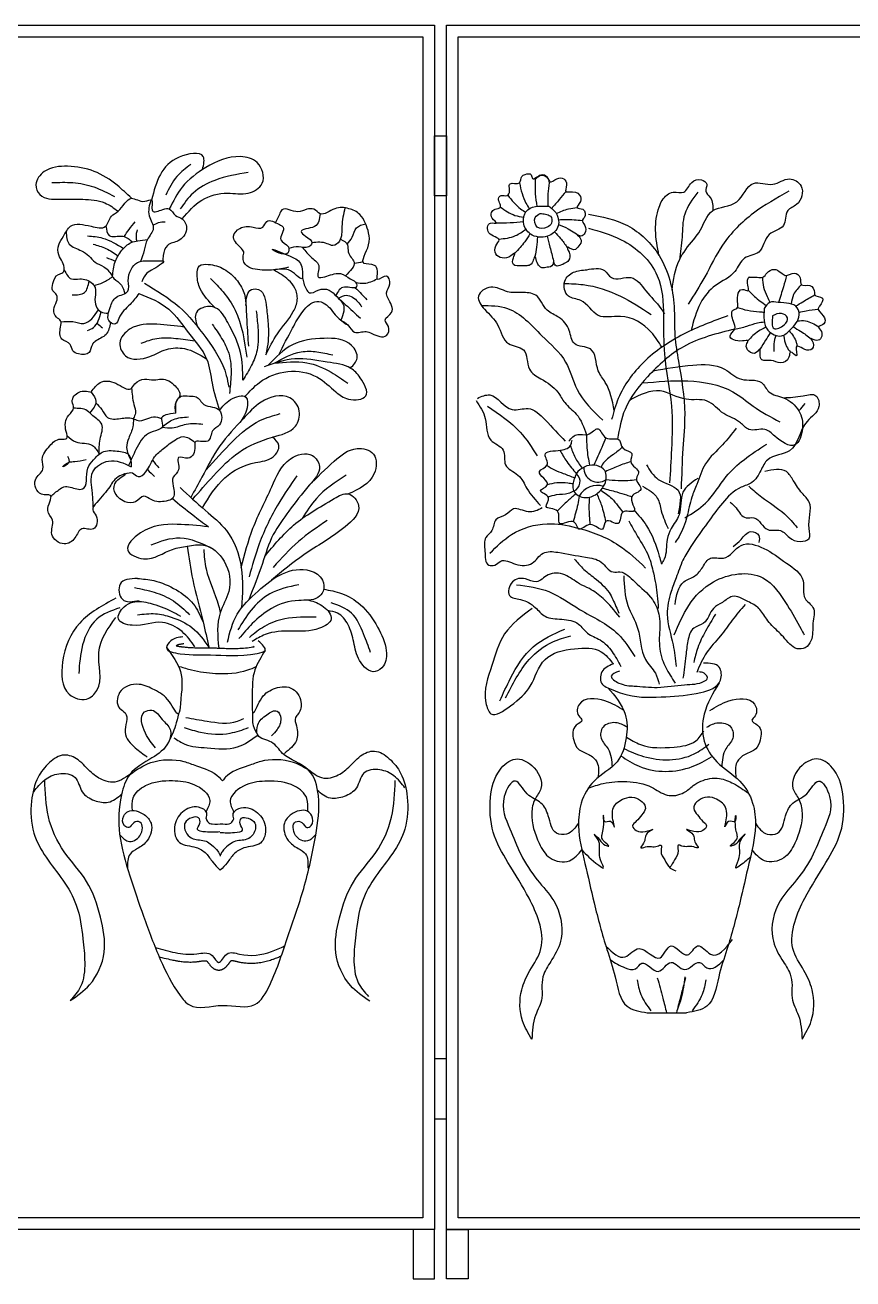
# Model space of a CAD drawing. Extents: x -66030 to 95157, y -13132 to 45879.
# Drawn here: x 24075 to 25492, y 3778 to 5925 of the extents above; entities that cross this region are included whole.
import ezdxf

# ---------------------------------------------------------------- set-up
doc = ezdxf.new("R2010")
doc.units = 0
doc.header["$LTSCALE"] = 100
doc.header["$MEASUREMENT"] = 0
doc.layers.add('7', color=105, linetype='CONTINUOUS')

msp = doc.modelspace()

# ---------------------------------------------------------------- linework, layer by layer
at = {"layer": '7'}
for points in [[(24029.2, 5924.6), (24776.1, 5924.6), (24776.1, 3863), (24029.2, 3863)], [(24796.5, 5924.6), (25543.4, 5924.6), (25543.4, 3863), (24796.5, 3863)], [(24049.2, 5904.6), (24756.1, 5904.6), (24756.1, 3883), (24049.2, 3883)], [(24816.5, 5904.6), (25523.4, 5904.6), (25523.4, 3883), (24816.5, 3883)], [(24776.1, 5734.9), (24796.5, 5734.9), (24796.5, 5632.5), (24776.1, 5632.5)], [(24776.1, 4052.6), (24796.5, 4052.6), (24796.5, 4155), (24776.1, 4155)], [(24776.1, 3863), (24739.1, 3863), (24739.1, 3778.4), (24776.1, 3778.4)], [(24796.5, 3863), (24833.5, 3863), (24833.5, 3778.4), (24796.5, 3778.4)]]:
    msp.add_lwpolyline(points, close=True, dxfattribs=at)
for centre, radius, start, end in [((25007.1, 5143), 17.9, 294.3108, 48.8094), ((25055.6, 5166.5), 24.3, 177.0605, 304.7816), ((25054.9, 5100.1), 36.4, 73.4114, 149.7436)]:
    msp.add_arc(centre, radius, start, end, dxfattribs=at)
for points in [[(24378.9, 5677.3), (24380, 5699.6), (24338.8, 5698.5), (24306.8, 5669), (24291.6, 5625.1)], [(24344, 5593), (24377.8, 5625.1), (24421.7, 5636.9), (24457.2, 5636.9), (24480.9, 5653.8), (24472.4, 5689.2), (24443.7, 5699.4), (24384.5, 5680.8), (24344, 5647), (24322, 5609.9)], [(24257.2, 5628.1), (24232.7, 5650.3), (24193.4, 5674.2), (24147.8, 5682.8), (24107.9, 5673.7), (24093.7, 5651.5), (24100.5, 5634.4), (24134.7, 5626.4), (24174, 5626.4), (24211.6, 5620.2), (24234.4, 5605.9)], [(24358.7, 5685.8), (24335, 5665.5), (24315.9, 5633.3)], [(24457.2, 5672.3), (24399.8, 5658.8), (24362.6, 5636.9), (24340.6, 5609.9)], [(24948.4, 5660), (24958.1, 5667.6), (24969.9, 5662.1), (24973.4, 5656.5), (24985.2, 5661.4), (24997, 5661.4), (25001.9, 5651), (25001.2, 5639.2), (25006.8, 5639.2), (25024.2, 5633.6), (25025.5, 5622.5), (25020, 5612.1), (25029.7, 5609.3), (25031.8, 5594.7), (25029, 5591.2), (25033.2, 5581.5), (25033.2, 5568.3), (25026.2, 5563.4), (25015.8, 5569), (25026.9, 5556.5), (25022.8, 5546.7), (25014.4, 5539.8), (25002.6, 5544.7), (25006.1, 5535.6), (25005.4, 5521.7), (24997.7, 5516.2), (24981, 5515.5), (24979.7, 5521), (24978.3, 5514.8), (24968.5, 5509.9), (24959.5, 5509.2), (24952.5, 5515.5), (24949.1, 5525.9), (24948.4, 5528), (24941.4, 5515.5), (24933.8, 5512.7), (24925.4, 5512.7), (24910.8, 5514.8), (24910.8, 5525.9), (24913.6, 5534.2), (24906.6, 5529.4), (24880.9, 5532.8), (24880.9, 5546.7), (24886.5, 5556.5), (24869.1, 5569), (24871.9, 5585.7), (24881.6, 5585.7), (24874.7, 5594), (24873.3, 5603.7), (24879.5, 5609.3), (24888.6, 5612.8), (24885.8, 5629.4), (24889.9, 5632.9), (24900.4, 5632.9), (24903.2, 5635.7), (24905.2, 5653.1), (24921.2, 5654.4), (24925.4, 5665.6), (24931, 5669), (24941.4, 5668.3), (24943.5, 5662.1), (24958.1, 5668.3), (24968.5, 5664.9), (24972, 5654.4)], [(24121, 5654.9), (24156.9, 5654.9), (24192.8, 5647.5), (24228.2, 5631)], [(24921.1, 5654.3), (24932.4, 5619.7), (24938, 5610.2)], [(24948.4, 5660), (24948.4, 5635.7), (24951.1, 5614.2)], [(24972, 5654.4), (24969.9, 5635.7), (24969.7, 5614.9)], [(25160, 5530.4), (25154.2, 5573.7), (25160.2, 5612.9), (25173.8, 5634), (25184.4, 5638.6), (25202.5, 5638.6), (25216.1, 5655.1), (25232.7, 5659.7), (25241.7, 5652.1), (25240.2, 5640.1), (25247.7, 5629.5), (25252.3, 5606.9)], [(25182.4, 5471.1), (25194.9, 5522.5), (25219.1, 5557.2), (25228.1, 5569.2), (25252.3, 5606.9), (25293, 5622), (25321.7, 5653.6), (25354.8, 5652.1), (25383.5, 5661.2), (25403.1, 5649.1), (25395.6, 5617.5), (25380.5, 5606.9), (25372.9, 5581.3), (25348.8, 5566.2), (25330.7, 5536.1), (25306.6, 5525.5), (25290, 5502.9), (25256.8, 5478.8), (25231.1, 5448.6), (25215, 5401.9)], [(24221.6, 5415.4), (24213.7, 5395.2), (24195, 5382.8), (24190.4, 5378.1), (24184.9, 5364.1), (24166.3, 5361.8), (24156.9, 5367.2), (24152.3, 5378.1), (24138.3, 5386.7), (24135.9, 5407.6), (24135.9, 5418.5), (24129, 5424.7), (24124.3, 5437.9), (24129, 5451.2), (24129, 5462.8), (24122.7, 5469.8), (24122.7, 5482.2), (24132.1, 5497.8), (24139.8, 5500.9), (24142.2, 5506.3), (24132.8, 5531.2), (24132.8, 5548.3), (24140.6, 5563), (24153.1, 5580.1), (24188, 5580.1), (24212.9, 5580.1), (24223, 5597.2), (24234.4, 5605.9), (24257.2, 5628.1), (24279.8, 5622.9), (24291.6, 5625.1), (24293, 5606.6), (24310.9, 5608.9), (24322, 5609.9), (24332.7, 5598.8), (24344, 5593), (24351.3, 5574.7), (24337.3, 5555.3), (24318.7, 5547.5), (24311.7, 5530.4), (24310.8, 5521.1)], [(24290.5, 5625.4), (24287.6, 5598), (24294.6, 5576.3), (24284.5, 5557.6), (24279, 5539), (24272.7, 5520)], [(24901.2, 5633.4), (24923.3, 5610), (24931.9, 5604.4)], [(25000.8, 5639.4), (24989.4, 5626), (24976.4, 5610.7)], [(25226.6, 5638.6), (25204, 5600.9), (25199.5, 5561.7), (25194.9, 5522.5)], [(25382, 5640.1), (25321.7, 5602.4), (25268.9, 5548.1), (25238.7, 5493.9), (25210, 5447.1)], [(24615.3, 5419.7), (24627.3, 5411.2), (24639.1, 5398.8), (24658.8, 5399.9), (24668.6, 5396.6), (24693.7, 5393.3), (24697, 5408.6), (24691.5, 5419.5), (24702.4, 5432.6), (24695.9, 5457.7), (24693.7, 5466.4), (24699.2, 5481.7), (24693.7, 5494.7), (24678.4, 5489.3), (24678.4, 5503.5), (24673, 5513.3), (24655.5, 5516.6), (24663.1, 5548.2), (24663.1, 5568.9), (24657.7, 5585.2), (24647.9, 5600.5), (24629.3, 5610.3), (24605.3, 5610.3), (24580.2, 5601.6), (24569.3, 5609.2), (24557.3, 5609.2), (24542, 5604.9), (24514.7, 5608.1), (24510.4, 5600.5), (24503.5, 5586.6)], [(24580, 5601.7), (24570.4, 5579.8), (24547.5, 5571.1), (24555.1, 5563.4), (24566, 5551.4), (24560.6, 5544.9), (24543.1, 5544.9), (24526.6, 5542)], [(24622.6, 5611.8), (24617.3, 5579.8), (24613, 5554.7), (24602, 5547.1), (24592.2, 5550.4), (24566.1, 5552)], [(24888.7, 5613), (24913.6, 5598.9), (24928.6, 5595.9)], [(24971.3, 5614.8), (24932.4, 5605.1), (24928.2, 5587), (24940, 5566.9), (24969.2, 5563.4), (24986.6, 5578), (24984.5, 5601.6), (24971.3, 5614.8)], [(24956.7, 5602.3), (24948.4, 5595.4), (24951.8, 5578.7), (24968.5, 5578.7), (24976.2, 5585.7), (24974.1, 5597.5), (24965.7, 5600.9), (24956.7, 5602.3)], [(24984.3, 5602), (25005.4, 5610), (25019.8, 5612.5)], [(24213.4, 5580.5), (24219.2, 5564.6), (24242.5, 5563), (24259, 5553.2)], [(24244.8, 5562.5), (24253.3, 5574.9), (24263.7, 5587.9)], [(24294, 5581.8), (24303.5, 5586.6), (24314.6, 5587.9)], [(24525.7, 5510), (24500.5, 5505.5), (24468.9, 5506.7), (24454.7, 5512.2), (24448.2, 5527.5), (24449.3, 5536.2), (24443.8, 5543.8), (24431.8, 5563.4), (24442.7, 5576.5), (24465.6, 5578.7), (24482, 5578.7), (24488.6, 5588.5), (24510.4, 5583.1), (24516.9, 5578.7), (24512.6, 5556.9), (24525.7, 5544.9), (24524.6, 5534), (24498.4, 5540.5), (24524.6, 5530.7), (24546.4, 5516.6), (24549.7, 5502.4), (24548.6, 5490.4), (24539.8, 5495.8), (24525.7, 5505.6), (24500.5, 5505.5)], [(24626.5, 5549.5), (24634.8, 5561.3), (24642.4, 5577.6), (24658.1, 5584.3)], [(24881.7, 5586), (24905.2, 5586.4), (24928.1, 5588.1)], [(24988.1, 5591.4), (25000.5, 5591.9), (25028.8, 5590.2)], [(24988.1, 5583.4), (25004.7, 5575.9), (25015.8, 5569)], [(25039.6, 5600.9), (25105.9, 5581.3), (25160.2, 5530), (25185.9, 5442.6), (25187.4, 5392.9), (25193.4, 5349.1), (25204, 5258.7), (25201, 5199.9), (25198, 5130.6)], [(24145.2, 5570.8), (24150.7, 5549.8), (24171.7, 5538.2), (24184.2, 5529.6), (24195, 5518.8), (24209.8, 5511), (24223, 5497), (24226.9, 5490.8)], [(24182.2, 5563.8), (24207.7, 5559.9), (24243.8, 5542.3)], [(24267, 5574.3), (24265, 5561.2), (24266.2, 5554.9)], [(24886, 5558.1), (24914.3, 5564.1), (24932.3, 5575.2)], [(24939.2, 5567.5), (24930.3, 5553.7), (24913.6, 5534.2)], [(24952, 5562.1), (24950.4, 5544.7), (24947.8, 5528.5)], [(24968.7, 5563.2), (24973.4, 5544.7), (24979.6, 5521)], [(24981.2, 5570.4), (24991.5, 5559.3), (25002.6, 5544.7)], [(25039.6, 5576.8), (25095.4, 5557.2), (25157.2, 5495.4), (25167.8, 5426), (25169.3, 5361.2), (25181.4, 5272.3), (25181.4, 5198.4), (25178.3, 5141.1)], [(24191.4, 5549.5), (24213.5, 5542.3), (24234.2, 5529.6)], [(24224.9, 5494.1), (24229.3, 5519.5), (24240.9, 5539), (24256.5, 5552.2), (24268.1, 5555.3), (24284.5, 5557.6)], [(24550, 5543.9), (24566, 5526.4), (24578, 5510), (24578, 5492.6), (24581.3, 5492.6), (24607.5, 5499.1), (24615.1, 5499.1), (24631.5, 5490.4), (24642.4, 5481.7), (24642.4, 5477.3), (24621.7, 5476.2), (24607, 5461.4)], [(24614.8, 5558.1), (24627.1, 5548.2), (24628.2, 5536.2), (24638.1, 5518.7), (24623.4, 5495.5)], [(24214.2, 5526.7), (24229.7, 5520.6)], [(24269.8, 5465.1), (24254.9, 5446.5), (24235.5, 5422.4), (24230, 5413.1), (24220.7, 5416.2), (24220.7, 5441.1), (24231.6, 5458.9), (24251, 5469), (24251.8, 5486.9), (24256.5, 5506.3), (24267.4, 5518), (24287.6, 5521.1), (24308.6, 5521.1), (24310.9, 5521.1), (24295.4, 5507.1), (24283.7, 5500.1), (24274.8, 5485.3)], [(24638.3, 5517.3), (24653.5, 5519.6)], [(24142.1, 5505.7), (24154.6, 5490), (24168.6, 5490), (24190.4, 5482.2), (24195, 5475.2), (24195, 5458.9), (24196.6, 5443.4), (24204.4, 5434.1), (24217.7, 5431.2)], [(24193.1, 5479), (24208.3, 5483.8), (24224.9, 5494.1)], [(24399.1, 5441.5), (24375, 5473.2), (24369.6, 5497.4), (24373.7, 5512.3), (24388.5, 5515), (24415.5, 5506.9), (24438.4, 5486.7), (24450.6, 5463.7), (24453.3, 5442.2), (24454.6, 5417.9), (24457.3, 5374.8)], [(24487, 5360), (24507.2, 5396.3), (24534.2, 5434.1), (24541, 5454.3), (24536.9, 5474.5), (24526.1, 5488), (24500.5, 5505.5)], [(25165, 5373.2), (25146.7, 5398.9), (25093.9, 5426), (25056.2, 5427.5), (25026, 5453.2), (25004.9, 5460.7), (24998.8, 5486.3), (25013.9, 5501.4), (25036.6, 5505.9), (25066.7, 5504.4), (25078.8, 5492.3), (25112, 5492.3), (25137.6, 5469.7), (25163.3, 5439.6), (25169.3, 5430.5)], [(25313.1, 5492.9), (25328.2, 5492.9), (25337.8, 5492.9), (25344.9, 5500.1), (25356.9, 5506.4), (25368.8, 5500.9), (25376, 5496.1), (25391.9, 5500.1), (25401.5, 5492.1), (25403.9, 5480.2), (25418.2, 5478.6), (25426.2, 5466.6), (25426.2, 5463.5), (25439.7, 5457.1), (25434.9, 5443.6), (25432.5, 5439.6), (25441.3, 5426.9), (25442.1, 5413.3), (25433.3, 5407.8), (25438.1, 5399.8), (25430.1, 5384.7), (25420.6, 5387.9), (25424.6, 5376.7), (25416.6, 5368), (25395.1, 5373.5), (25395.1, 5358.4), (25385.5, 5364.8), (25382.4, 5356), (25368, 5346.5), (25352.1, 5350.5), (25336.2, 5351.3), (25333, 5361.6), (25333, 5370.4), (25326.6, 5364), (25313.9, 5366.4), (25309.9, 5377.5), (25312.3, 5383.9), (25302.7, 5383.9), (25282, 5392.6), (25289.6, 5404.2), (25287.6, 5417.3), (25287.6, 5437.2), (25293.2, 5439.6), (25294.8, 5447.5), (25294.8, 5461.9), (25302.7, 5472.2), (25312.3, 5469.8), (25311.5, 5488.1), (25314.7, 5493.7)], [(25378.5, 5496.1), (25373.1, 5476.6), (25364.5, 5449.9)], [(24155.5, 5462.9), (24177, 5466.8), (24184.6, 5486.5)], [(24226.9, 5490.8), (24240.1, 5479.1), (24246, 5465)], [(24279.3, 5482.6), (24338.6, 5442.2), (24384.5, 5389.6), (24419.5, 5324.9), (24423.6, 5304.7)], [(24392.6, 5490.7), (24414.1, 5467.8), (24434.4, 5436.8), (24454.6, 5355.9)], [(24453.1, 5444.8), (24462.7, 5471.8), (24474.9, 5471.8), (24488.3, 5440.8), (24491, 5413.9), (24489.7, 5373.4), (24487, 5360)], [(24549.8, 5492.1), (24556.2, 5472.9), (24561.7, 5466.4), (24576.9, 5470.8), (24595.5, 5470.8), (24608.6, 5459.8), (24619.5, 5446.8), (24620.6, 5434.8), (24615.3, 5419.7)], [(24640.1, 5475), (24651.1, 5464.2), (24659.9, 5454.4)], [(24641.5, 5483.7), (24655.5, 5482.7), (24677.8, 5490.1)], [(25083.3, 5265), (25068.2, 5313), (25056.2, 5332.6), (25042.6, 5370.2), (25015.4, 5379.3), (25006.4, 5401.9), (24988.3, 5424.5), (24968.7, 5436.6), (24949.1, 5462.2), (24924.9, 5466.7), (24900.8, 5468.2), (24872.1, 5475.8), (24851, 5460.7), (24861.6, 5438.1), (24884.2, 5410.9), (24902.3, 5379.3), (24927.9, 5368.7), (24938.5, 5335.6), (24958.1, 5319), (24986.8, 5296.4), (24998.8, 5278.3), (25018.5, 5258.7), (25036.1, 5223.4)], [(24997.8, 5482.2), (25030.5, 5480.3), (25093.9, 5460.7), (25146.7, 5429)], [(25337.1, 5492.7), (25339, 5475.7), (25345.4, 5460.1), (25349.8, 5450)], [(25403.8, 5480.3), (25390.4, 5463.2), (25386.1, 5447.2)], [(24269.8, 5465.1), (24321.1, 5438.1), (24354.8, 5397.7), (24385.8, 5353.2), (24395.3, 5311.4), (24407.7, 5264.9)], [(24509.2, 5360.3), (24532.9, 5405.8), (24550.4, 5434.1), (24574.7, 5451.6), (24588.2, 5447.6), (24608.4, 5426), (24627.3, 5411.2)], [(24611.5, 5457.1), (24625, 5462), (24644.6, 5451.1), (24651.1, 5442.4)], [(24611.5, 5457.1), (24635.9, 5434.8), (24649, 5422.8)], [(25313.1, 5470.4), (25323.4, 5460.1), (25343.6, 5444.6)], [(25340.2, 5439.6), (25349.7, 5449.9), (25364, 5449.9), (25396.7, 5440.4), (25399.9, 5428.5), (25384.7, 5403), (25369.6, 5392.6), (25346.5, 5402.2), (25340.2, 5439.6)], [(25393.8, 5443.5), (25406.4, 5451.1), (25426.5, 5462.7)], [(24136.7, 5416.4), (24156.9, 5417), (24175.6, 5413.9), (24200.6, 5437.1)], [(24182.2, 5401.6), (24192, 5406.8), (24205.3, 5433.6)], [(24447.9, 5316.8), (24443.8, 5364), (24422.2, 5415.2), (24400.7, 5440.8), (24379.1, 5440.8), (24368.3, 5432.7), (24370.2, 5408.4)], [(24470.8, 5435.4), (24473.5, 5407.1), (24472.2, 5368), (24462.7, 5342.4), (24447.9, 5316.8)], [(24856.4, 5444.5), (24900.8, 5439.6), (24959.6, 5392.9), (25000.3, 5347.6), (25020, 5300.9), (25063.7, 5248.1)], [(25294.3, 5441.3), (25311.3, 5436.4), (25332, 5433.8), (25339.7, 5433.3)], [(25354.5, 5426.9), (25369.6, 5430.8), (25380, 5423.7), (25374.4, 5411.7), (25356.9, 5405.4), (25354.5, 5426.9)], [(25399.6, 5432.7), (25412, 5435.5), (25432.4, 5438.1)], [(24198.2, 5414.1), (24207.7, 5406.2)], [(24347.3, 5407.6), (24300.8, 5412.5), (24255, 5404.4), (24237.4, 5380.2), (24246.9, 5358.6), (24288.7, 5357.3), (24317, 5369.4), (24348.1, 5370.7), (24385.7, 5353.5)], [(24395.3, 5412.5), (24411.5, 5388.3), (24423.6, 5362.7), (24427.6, 5326.3), (24424.9, 5293.9)], [(25278.1, 5427.1), (25202.2, 5395.6), (25133.4, 5346.9), (25090.4, 5285.4), (25079, 5249.6)], [(25289.6, 5404.2), (25310.4, 5409.2), (25328.6, 5414.8), (25340.1, 5416.7)], [(25397.1, 5418.3), (25410.7, 5418.3), (25433.4, 5408)], [(24273.9, 5380.2), (24300.8, 5388.3), (24333.2, 5388.3), (24365.7, 5384.3)], [(24631.9, 5337.5), (24643.5, 5354.6), (24634, 5376.1), (24586.8, 5388.3), (24532.9, 5377.5), (24491.3, 5342.2)], [(25289.6, 5404.2), (25202.2, 5374.1), (25140.6, 5322.6), (25101.9, 5266.8), (25089.2, 5216)], [(25343.1, 5407.4), (25330.3, 5400.5), (25312.1, 5384.3)], [(25350.8, 5398.2), (25342.4, 5385), (25333.1, 5370.3)], [(25359.9, 5393.4), (25356.7, 5379), (25356.7, 5365.6)], [(25373.2, 5393.8), (25378.3, 5374.6), (25385, 5364.6)], [(25382.9, 5401.2), (25395.1, 5381.5), (25396.5, 5374.9)], [(25389.6, 5408), (25402.5, 5400.5), (25420.5, 5387.8)], [(24501.7, 5345.6), (24547.7, 5365.3), (24574.7, 5365.3), (24601.7, 5360)], [(24451.5, 5288.9), (24476.2, 5312.8), (24524.8, 5331.6), (24574.7, 5322.2), (24607.1, 5296.6), (24628.6, 5284.5), (24658.3, 5289.9), (24648.9, 5320.9), (24632.7, 5337), (24592.2, 5347.8), (24536.9, 5353.2), (24484.3, 5339.7)], [(24501.7, 5345.6), (24557.1, 5346.5), (24599, 5330.3), (24627.3, 5311.4)], [(25150.3, 5332.9), (25217.9, 5342.6), (25272.4, 5335.5), (25301, 5318.3), (25335.4, 5312.6), (25348.3, 5296.8), (25373, 5286.7), (25399.4, 5264.1), (25405.6, 5233.8), (25392.7, 5205.9), (25358.3, 5221), (25341.1, 5232.4), (25313.9, 5232.4), (25299.4, 5243.8), (25270.9, 5259.6), (25242.3, 5281.1), (25206.5, 5284), (25162.1, 5298.3), (25109.9, 5282.8)], [(24188.5, 5296.4), (24167.5, 5296.4), (24155.9, 5280.1), (24158.2, 5269.6), (24150, 5256.8), (24145.4, 5228.8), (24146.5, 5217.1), (24136.1, 5216), (24117.4, 5204.3), (24104.6, 5181), (24105.7, 5164.7), (24092.9, 5146.1), (24103.4, 5121.6), (24118.6, 5119.3), (24113.9, 5093.6), (24122.1, 5077.3), (24120.9, 5052.8), (24141.9, 5036.5), (24160.5, 5047), (24172.2, 5062.2), (24192, 5062.2), (24196.7, 5084.3), (24190.9, 5094.8), (24197.9, 5107.6), (24220, 5134.4), (24237.5, 5153.1), (24246.8, 5156.5), (24231.7, 5143.7), (24228.2, 5126.3), (24245.7, 5108.8), (24264.3, 5108.8), (24278.3, 5118.1), (24291.1, 5112.3), (24316.8, 5109.9), (24327.3, 5114.1), (24328.5, 5135.6), (24328.5, 5150.7), (24337.8, 5163.5), (24337.8, 5184.5), (24354.1, 5183.3), (24365.8, 5203.2), (24365.8, 5210.1), (24387.9, 5212.5), (24396.1, 5230), (24407.7, 5240.4), (24407.7, 5264.9), (24396.1, 5270.7), (24380.9, 5275.4), (24368.1, 5288.2), (24356.4, 5289.4), (24342.4, 5289.4), (24335.4, 5282.4), (24333.1, 5266.1), (24333.1, 5260.3), (24332, 5275.4), (24340.1, 5290.5), (24332, 5306.9), (24308.6, 5318.5), (24295.8, 5317.3), (24279.5, 5318.5), (24263.2, 5310.4), (24256.2, 5302.2), (24230.5, 5311.5), (24203.7, 5312.7), (24188.5, 5296.4)], [(24257.5, 5303.3), (24261.4, 5275.2), (24264, 5260.1), (24260.4, 5250.9)], [(25131.2, 5312), (25209.3, 5315.4), (25286.7, 5296.8), (25321.1, 5272.5), (25366.9, 5245.3)], [(24188.5, 5296.4), (24196.5, 5280.5), (24185.9, 5260.8)], [(24362.1, 5113), (24397.5, 5153), (24441, 5193.2), (24498.7, 5219.3), (24537.8, 5237.8), (24544.4, 5263.9), (24528, 5286.7), (24479.1, 5279.1), (24448.6, 5250.8), (24408.4, 5204.1), (24377.9, 5150.8), (24358.7, 5116.2)], [(24407.7, 5264.9), (24426.8, 5283.4), (24453, 5287.8), (24455.1, 5269.3), (24442.8, 5244.5)], [(24847.2, 5281.7), (24862.7, 5250.9), (24872.3, 5214.2), (24893.6, 5196.9), (24897.4, 5171.8), (24918.7, 5154.4), (24934.1, 5131.3), (24957.2, 5102.4)], [(24849.2, 5285.6), (24870.4, 5291.4), (24909, 5266.3), (24936, 5268.2), (24965, 5248.9), (24999.7, 5212.3)], [(25373, 5286.7), (25406.8, 5290.1), (25428.7, 5290.1), (25433.7, 5271.5), (25413.5, 5246.3), (25383.2, 5195.7), (25346.1, 5180.6), (25334.3, 5162), (25319.1, 5141.8), (25300.5, 5133.4), (25268.5, 5106.4), (25243.2, 5072.7), (25214.6, 5032.3), (25201.1, 5008.7), (25189.3, 4978.4), (25180.8, 4954.8), (25174.1, 4916.1), (25184.2, 4863.8), (25189.3, 4826.8)], [(24202.1, 5190.2), (24203.6, 5215.7), (24206.3, 5241.4), (24191.2, 5255.6), (24181.4, 5264.5), (24158.1, 5268.6)], [(24196.4, 5278.1), (24206.3, 5266.3), (24216.1, 5253), (24238.3, 5251.2), (24259.6, 5251.2), (24268.5, 5247.7), (24295.1, 5253.9), (24308.6, 5251.1)], [(24333, 5260), (24308.4, 5249.4), (24310.2, 5237), (24303.1, 5231.7), (24286.2, 5225.5), (24264.9, 5198), (24252.4, 5170.8)], [(24384.2, 5162.8), (24431.2, 5212.8), (24476.9, 5247.6), (24511.7, 5259.5)], [(24866.5, 5272.1), (24922.5, 5227.7), (24951.5, 5187.2)], [(25400, 5264.8), (25410.1, 5276.6)], [(24260.4, 5250.9), (24259.6, 5237), (24252.5, 5217.5), (24248.9, 5201.5), (24256.3, 5179.6)], [(24310, 5236.6), (24328.9, 5249.4), (24354.6, 5253.9)], [(24310, 5236.6), (24327.1, 5235.2), (24351.1, 5241.4), (24379.5, 5241.4)], [(24147.2, 5221.5), (24161.9, 5211.3), (24190.3, 5205.1), (24202.1, 5190.2)], [(24247.1, 5156.5), (24258.7, 5158), (24268.5, 5151.8), (24281.8, 5159.8), (24296.9, 5185.5), (24312, 5199.7), (24332.4, 5214.8), (24345.7, 5220.1), (24365.8, 5210.3)], [(24378.7, 5098.2), (24417.1, 5149.7), (24469.3, 5175.8), (24499.7, 5185.6), (24509.5, 5205.2), (24498.7, 5219.3)], [(25005.5, 5212.3), (25020.9, 5223.9), (25038.3, 5223.9), (25055.7, 5233.5), (25069.2, 5218.1), (25092.3, 5214.2), (25098.1, 5200.7), (25113.6, 5191.1), (25111.6, 5177.6), (25125.1, 5158.3), (25121.3, 5148.7), (25129, 5129.4), (25113.6, 5117.8), (25117.4, 5092.7), (25098.1, 5090.8), (25090.4, 5071.5), (25069.2, 5075.4), (25063.4, 5061.9), (25042.2, 5069.6), (25022.9, 5061.9), (25015.1, 5073.5), (24990.1, 5071.5), (24986.2, 5092.7), (24966.9, 5100.5), (24970.8, 5115.9), (24957.2, 5127.4), (24968.8, 5137.1), (24955.3, 5160.2), (24968.8, 5171.8), (24965, 5189.2), (24992, 5196.9), (25009.4, 5206.5), (25011.3, 5214.2)], [(25036.1, 5223.4), (25036.7, 5200.7), (25041.1, 5171)], [(25069.2, 5218.1), (25062, 5201.7), (25048.8, 5171.2)], [(25292.1, 5234.5), (25268.5, 5205.8), (25239.8, 5173.8), (25224.7, 5138.4), (25216.2, 5116.5), (25207.8, 5082.8), (25194.3, 5049.1), (25187.6, 5039)], [(24119.4, 5118.1), (24133.5, 5129.6), (24141.5, 5134.1), (24163.7, 5130.5), (24173.5, 5130.5), (24182.3, 5166), (24192.1, 5180.2), (24207.2, 5193.5), (24232.9, 5195.3), (24252.5, 5189.1), (24256.9, 5168.7)], [(24445.1, 4996.4), (24465.2, 5063.3), (24497.3, 5134.1), (24529.4, 5182.3), (24566.9, 5187.6), (24578.9, 5168.9), (24561.5, 5136.8), (24526.7, 5092.7), (24500, 5052.6), (24481.2, 5003.1), (24458, 4940.8)], [(24560.9, 5136.1), (24604.4, 5178.3), (24643.2, 5199.7), (24671.3, 5190.3), (24672.6, 5156.9), (24628.5, 5122.1)], [(24990.5, 5196.7), (25002.3, 5177.4), (25018.9, 5156.5)], [(25008.5, 5205), (25016.4, 5184.5), (25028.5, 5166)], [(25097.3, 5201.9), (25082.2, 5189.6), (25063.5, 5172.9), (25060.8, 5167.9)], [(25204.4, 5081.2), (25239.8, 5106.4), (25275.3, 5151.9), (25305.6, 5180.6), (25344.4, 5207.5)], [(24147.7, 5186.4), (24149.5, 5174.9), (24139.7, 5168.7), (24149.5, 5175.8), (24160.1, 5177.5), (24179.7, 5181.1)], [(24191.7, 5099.2), (24190.3, 5123.4), (24191.2, 5159.8), (24217.9, 5178.4), (24256.9, 5168.7)], [(24293.2, 5179.6), (24304, 5166.9)], [(25020.9, 5160.2), (25036.4, 5169.9), (25067.2, 5162.2), (25067.2, 5139), (25057.6, 5125.5), (25038.3, 5115.9), (25015.1, 5125.5), (25014.4, 5146.1), (25020.9, 5160.2)], [(25111.7, 5177.2), (25090.3, 5169.8), (25068.3, 5160.1)], [(24284.6, 5163.6), (24296.9, 5151.8)], [(24540.1, 5152.9), (24509.3, 5106.1), (24475.9, 5036.5), (24458.5, 4980.3)], [(24624.4, 5154.2), (24573.6, 5114.1), (24549.5, 5080.1)], [(24968.2, 5170.7), (24981, 5163.3), (24996.2, 5157.2), (25015.6, 5149.5)], [(25138.7, 5172.1), (25158.9, 5146.9), (25192.6, 5128.3), (25192.6, 5087.9)], [(25282, 5108.1), (25292.1, 5098), (25309, 5081.2), (25322.5, 5081.2), (25346.1, 5060.9), (25368, 5059.3), (25383.2, 5047.5), (25401.7, 5040.7), (25416.9, 5045.8), (25416.9, 5062.6), (25416.9, 5108.1), (25405.1, 5123.3), (25389.9, 5145.2), (25378.1, 5160.3), (25341, 5160.3)], [(24340.7, 5132.8), (24383.5, 5094), (24419.7, 5059.3), (24445.1, 4996.4), (24445.8, 4927.2)], [(24969.2, 5138.1), (24985.1, 5141.5), (25004.3, 5141), (25013, 5139.8)], [(25063.3, 5131.9), (25087.8, 5125.4), (25104.5, 5120.3), (25113.3, 5117.2)], [(25069.5, 5146.6), (25090.3, 5145.1), (25107, 5145.1), (25121.3, 5146.9)], [(25131.9, 5135.1), (25157.2, 5114.9), (25164, 5093), (25175.8, 5062.6)], [(25226.4, 5148.5), (25201.1, 5125), (25194.3, 5086.2), (25180.8, 5062.6), (25174.1, 5044.1), (25169, 5010.4), (25164, 5002)], [(25314, 5135.1), (25336, 5116.5), (25374.7, 5087.9), (25396.6, 5064.3)], [(24327.3, 5114.1), (24362.1, 5086), (24388.9, 5065.9)], [(24485.2, 5015.1), (24534.8, 5068.6), (24604.4, 5114.1), (24628.5, 5122.1), (24645.9, 5102), (24623.1, 5065.9), (24552.2, 5017.8), (24496.6, 4974.3)], [(24970.3, 5116.8), (24984.6, 5120.8), (25004.8, 5123.3), (25014.2, 5127.3)], [(25017.8, 5122.2), (25003.8, 5110.2), (24986.1, 5092.9)], [(25023.5, 5118.4), (25021, 5104.1), (25013, 5074.5)], [(25040.6, 5116.2), (25040.2, 5099.1), (25041.8, 5069.6)], [(25053.6, 5122.2), (25061.5, 5102.6), (25068.7, 5074.9)], [(25060.4, 5128.3), (25079.2, 5114.2), (25089.8, 5101.6), (25098.1, 5090.8)], [(24960, 5098), (24936.4, 5091.3), (24911.1, 5096.3), (24897.6, 5086.2), (24880.7, 5077.8), (24874, 5059.3), (24863.9, 5047.5), (24862.2, 5023.9), (24868.9, 5000.3), (24879, 5000.3), (24889.2, 5007), (24914.5, 5002), (24943.1, 5003.7), (24961.7, 5020.5), (24987, 5022.2), (25034.2, 5013.8), (25061.1, 5005.3), (25081.4, 4988.5), (25093.2, 4988.5), (25118.5, 4971.6), (25148.8, 4941.3), (25160.6, 4912.7), (25160.6, 4875.6), (25165.7, 4838.6), (25179.2, 4811.6), (25187.6, 4798.1)], [(25116.8, 5094.6), (25138.7, 5067.7), (25160.6, 5015.5), (25164, 5003.7)], [(24388.9, 5065.9), (24335.4, 5070), (24272.5, 5055.2), (24251, 5025.8), (24277.8, 5011.1), (24327.3, 5027.2), (24352.8, 5032.5), (24380.3, 5034.6), (24415.7, 5007.1), (24423.7, 4954.9), (24409, 4918.8), (24406.5, 4858.2)], [(24592.3, 5076.6), (24542.8, 5040.5), (24500, 4996.4)], [(24870.6, 5020.5), (24907.7, 5052.5), (24968.4, 5071), (25019, 5064.3), (25091.5, 5034), (25137, 4995.2)], [(25108.3, 5076.1), (25123.5, 5049.1), (25142.1, 5015.5), (25150.5, 4986.8), (25157.2, 4948.1), (25158.9, 4926.2)], [(24290.7, 5035.2), (24340.4, 5046.8), (24395.3, 5028.8)], [(25287.1, 5032.3), (25300.5, 5044.1), (25317.4, 5057.6), (25330.9, 5050.8), (25330.9, 5039)], [(24352.8, 5032.5), (24362.1, 4975), (24379.7, 4903.2), (24389.6, 4859.5)], [(24380.9, 5027.2), (24384.9, 4993.7), (24406.3, 4930.9), (24409, 4918.8)], [(25187.6, 4932.9), (25202.8, 4971.6), (25221.3, 4981.8), (25234.8, 4996.9), (25248.3, 5012.1), (25270.2, 5012.1), (25300.5, 5034), (25339.3, 5028.9), (25378.1, 5003.7), (25406.8, 4973.3), (25410.1, 4943), (25423.6, 4927.8), (25423.6, 4900.9), (25420.2, 4870.6), (25410.1, 4858.8), (25396.6, 4857.1), (25373, 4877.3), (25362.9, 4887.4), (25344.4, 4907.6), (25330.9, 4926.2), (25312.3, 4938), (25285.4, 4946.4), (25268.5, 4936.3), (25253.3, 4926.2), (25236.5, 4900.9), (25219.6, 4892.5), (25209.5, 4870.6), (25206.1, 4845.3), (25201.1, 4806.5)], [(25015.6, 5010.4), (25029.1, 4995.2), (25049.3, 4978.4), (25074.6, 4953.1), (25086.4, 4929.5), (25091.5, 4917.7)], [(24421.4, 4868.4), (24438.2, 4916), (24474, 4955.7), (24515.6, 4985.5), (24563.3, 4990.4), (24584.1, 4974.6), (24585.1, 4955.7), (24576.2, 4944.8), (24543.4, 4939.8), (24496.8, 4926), (24464, 4900.2), (24441.2, 4874.4)], [(25093.2, 4911), (25064.5, 4943), (25040.9, 4959.9), (25024, 4968.3), (24998.8, 4983.4), (24970.1, 4983.4), (24949.9, 4971.6), (24931.3, 4976.7), (24909.4, 4971.6), (24904.3, 4948.1), (24922.9, 4941.3), (24948.2, 4927.8), (24965, 4912.7), (24993.7, 4907.6), (25022.4, 4899.2), (25037.5, 4884), (25059.4, 4872.2), (25079.7, 4852), (25094.9, 4826.8)], [(25099.9, 4981.8), (25106.7, 4931.2), (25123.5, 4892.5), (25137, 4838.6), (25153.9, 4815), (25160.6, 4796.4)], [(25185.9, 4880.7), (25211.2, 4931.2), (25253.3, 4971.6), (25337.6, 4978.4), (25379.8, 4931.2), (25403.4, 4890.8), (25408.4, 4880.7)], [(24267.5, 4977.5), (24237.7, 4967.6), (24241.7, 4941.8), (24270.5, 4939.8)], [(24262.6, 4961.7), (24296.3, 4953.7), (24329.1, 4938.9), (24356.8, 4915.1)], [(24267.5, 4977.5), (24295.3, 4973.6), (24334, 4957.7), (24362.8, 4933.9), (24379.7, 4903.2)], [(24543.4, 4966.6), (24493.8, 4950.8), (24462.1, 4923), (24439.2, 4889.3)], [(24586.1, 4958.9), (24616.9, 4951.7), (24648.6, 4932.9), (24678.4, 4894.2), (24693.3, 4853.6), (24688.3, 4827.8), (24674.4, 4817.9), (24647.7, 4836.7), (24637.7, 4868.4), (24627.8, 4898.2), (24609.9, 4918), (24593.1, 4922.3)], [(24916.1, 4966.6), (24971.8, 4954.8), (25024, 4924.5), (25089.8, 4882.4), (25118.5, 4843.6)], [(24230.6, 4943.4), (24168.7, 4901.1), (24139.4, 4834.4), (24150.8, 4779.1), (24180.1, 4770.9), (24198, 4785.6), (24201.3, 4850.6), (24230.6, 4910.8)], [(24365.8, 4860.5), (24343.9, 4886.3), (24310.2, 4902.2), (24258.6, 4897.2), (24234.8, 4908.1), (24244.7, 4928.9), (24259.6, 4936.9), (24289.4, 4934.9), (24326.1, 4921), (24341, 4913.1)], [(24561, 4940.3), (24586.1, 4928.9), (24599, 4908.1), (24579.2, 4892.2), (24531.5, 4887.3), (24485.9, 4881.3), (24464, 4869.4)], [(24237.1, 4927.1), (24198, 4907.6), (24173.6, 4863.7), (24167.1, 4814.8)], [(24267.5, 4915.1), (24298.3, 4917), (24325.1, 4911.1), (24360.8, 4893.2), (24389.6, 4859.5)], [(24666.5, 4850.6), (24654.6, 4882.3), (24633.8, 4918), (24599, 4935.9)], [(24943.1, 4926.2), (24895.9, 4882.4), (24874, 4828.4), (24863.9, 4764.4), (24872.3, 4745.9), (24906, 4759.4), (24939.7, 4793.1), (24965, 4838.6), (25015.6, 4857.1), (25061.1, 4852), (25082, 4831.1)], [(25256.7, 4916.1), (25239.8, 4887.4), (25226.4, 4858.8), (25219.6, 4833.5)], [(25307.3, 4932.9), (25285.4, 4905.9), (25265.1, 4879), (25241.5, 4850.3), (25224.7, 4816.6)], [(24573.2, 4911.1), (24519.6, 4908.1), (24484.9, 4895.2), (24459.1, 4876.4)], [(24345.2, 4877.5), (24324.3, 4870.4), (24317.3, 4859), (24340.7, 4848.6), (24392.5, 4846.4), (24472.6, 4849.2), (24485.9, 4854.3), (24474.3, 4870.4)], [(24887.5, 4767.8), (24906, 4806.5), (24944.8, 4860.5), (24998.8, 4890.8)], [(24897.6, 4772.8), (24938.1, 4838.6), (24978.5, 4868.9), (25008.9, 4879)], [(24317.3, 4859), (24341, 4818.1), (24341, 4763), (24337.8, 4745.7), (24322.1, 4766.2), (24296.8, 4786.6), (24270.1, 4796.1), (24237, 4781.9), (24237, 4755.1), (24246.4, 4747.3), (24246.4, 4714.2), (24263.8, 4687.4), (24284.2, 4671.7)], [(24485.9, 4854.3), (24468.6, 4821.2), (24463.8, 4770.9), (24465.4, 4747.3), (24478, 4769.3), (24500.1, 4788.2), (24530, 4789.8), (24547.3, 4766.2), (24542.6, 4745.7), (24537.9, 4739.4), (24539.4, 4725.2), (24539.4, 4700), (24519, 4678)], [(25082, 4831.1), (25062.3, 4817.3), (25063.1, 4796.1), (25072.5, 4790.4), (25106.1, 4777.9), (25171.8, 4775), (25231.7, 4782.2), (25265.3, 4803.4), (25263.1, 4825.3), (25236.1, 4832.6)], [(24339.9, 4826.8), (24360.1, 4820.8), (24401.2, 4814.9), (24456.4, 4820.8), (24470.6, 4826.4)], [(25092.3, 4818.7), (25078.4, 4810), (25091.5, 4798.3), (25117.8, 4793.2), (25157.2, 4791), (25203.9, 4795.4), (25238.3, 4801.9), (25242.6, 4805.6), (25237.5, 4815.1), (25228, 4817.3)], [(25072.5, 4790.4), (25102.3, 4745), (25103.9, 4704.3), (25088.2, 4663.5), (25049, 4630.6), (25027.1, 4593), (25022.4, 4553.8), (25033.3, 4489.6), (25049, 4422.2), (25071, 4342.3), (25085.1, 4295.3), (25105.5, 4245.1), (25140, 4234.1)], [(25262.8, 4798.5), (25237.4, 4745), (25237.4, 4699), (25259.1, 4663.5), (25298.3, 4630.6), (25320.3, 4593), (25325, 4553.8), (25314, 4489.6), (25298.3, 4422.2), (25276.3, 4342.3), (25262.2, 4295.3), (25241.8, 4245.1), (25207.3, 4234.1)], [(25100, 4751.4), (25067.5, 4767.7), (25023.8, 4762.3), (25022.8, 4742.1), (25028.1, 4734.7), (25018.5, 4726.1), (25014.2, 4700.6), (25021.7, 4685.7), (25039.8, 4676.1), (25053.7, 4663.3), (25055.6, 4636.5)], [(25247.3, 4751.4), (25279.8, 4767.7), (25323.5, 4762.3), (25324.5, 4742.1), (25319.2, 4734.7), (25328.8, 4726.1), (25333.1, 4700.6), (25325.6, 4685.7), (25307.5, 4676.1), (25293.6, 4663.3), (25291.7, 4636.5)], [(24298.4, 4687.4), (24281.1, 4712.6), (24279.5, 4748.8), (24292.1, 4752), (24309.5, 4736.2), (24323.6, 4718.9), (24320.5, 4696.9), (24292.1, 4670.1), (24254.3, 4641.8), (24240.1, 4607.2), (24237, 4539.5), (24254.3, 4468.6), (24277.9, 4399.4), (24306.6, 4325.1), (24340.5, 4263.6), (24356.3, 4247.3), (24413.4, 4246.7), (24468.5, 4247.9), (24493.8, 4281.3), (24525.3, 4366.3), (24552, 4446.6), (24572.5, 4537.9), (24577.2, 4605.6), (24559.9, 4649.7), (24515.8, 4678), (24496.9, 4696.9), (24473.3, 4709.5), (24473.3, 4726.8), (24489, 4744.1), (24506.4, 4750.4), (24512.7, 4737.8), (24506.4, 4718.9), (24496.9, 4707.9)], [(24337.5, 4745.6), (24332.5, 4725.5), (24319.8, 4695.5)], [(24464.6, 4748.3), (24465.5, 4725.5), (24473.3, 4709.4)], [(24347.3, 4722.1), (24375.6, 4714.2), (24426, 4712.6), (24457.5, 4722.1)], [(24350.4, 4739.4), (24386.6, 4733.1), (24438.6, 4733.1), (24449.7, 4737.8)], [(25105.4, 4723), (25085.7, 4730.4), (25064.3, 4722.9), (25061.1, 4703.8), (25072.9, 4685.7), (25079.9, 4655)], [(25241.9, 4723), (25261.7, 4730.4), (25283, 4722.9), (25286.2, 4703.8), (25274.4, 4685.7), (25267.5, 4655)], [(24329.9, 4704.8), (24348.8, 4693.7), (24386.6, 4687.4), (24438.6, 4689), (24473.3, 4709.4)], [(25104.2, 4706), (25128.3, 4693.1), (25185.9, 4688.8), (25223.2, 4699.5), (25237, 4716.5)], [(24560.8, 4648.8), (24590.3, 4635.3), (24604.9, 4638.4), (24626.6, 4651.9), (24649.4, 4673.6), (24673.2, 4681.9), (24698.4, 4668.9), (24717.9, 4644), (24729.2, 4603.2), (24725, 4548.4), (24704.3, 4507), (24675.3, 4467.6), (24652.5, 4425.2), (24641.1, 4367.2), (24638, 4326.8), (24645.3, 4285.4), (24662.9, 4261.6)], [(25099.8, 4686.2), (25133.6, 4672.9), (25220.3, 4677.1), (25245.5, 4693.5)], [(24254.5, 4642), (24224.9, 4628.5), (24210.4, 4631.6), (24188.6, 4645.1), (24165.9, 4666.8), (24142, 4675.1), (24116.8, 4662.1), (24097.4, 4637.2), (24086.1, 4596.4), (24090.2, 4541.6), (24111, 4500.2), (24140, 4460.8), (24162.7, 4418.4), (24174.1, 4360.4), (24177.2, 4320.1), (24170, 4278.7), (24152.4, 4254.8)], [(24942.4, 4188.7), (24926.7, 4220), (24925.1, 4273.3), (24939.2, 4306.2), (24958.1, 4343.8), (24954.9, 4389.3), (24937.7, 4430), (24901.6, 4491.1), (24876.5, 4542.9), (24871.8, 4602.4), (24887.5, 4649.4), (24914.2, 4668.2), (24942.4, 4657.2), (24958.1, 4618.1), (24947.9, 4599.5), (24942.4, 4575.8), (24954.9, 4524), (24973.7, 4499), (25006.7, 4494.3), (25028, 4512.6)], [(25094.8, 4673.7), (25126.2, 4655.8), (25216.9, 4655.4), (25249.8, 4671.8)], [(25404.9, 4188.7), (25420.6, 4220), (25422.2, 4273.3), (25408.1, 4306.2), (25389.3, 4343.8), (25392.4, 4389.3), (25409.6, 4430), (25445.7, 4491.1), (25470.8, 4542.9), (25475.5, 4602.4), (25459.8, 4649.4), (25433.2, 4668.2), (25404.9, 4657.2), (25389.3, 4618.1), (25399.4, 4599.5), (25404.9, 4575.8), (25392.4, 4524), (25373.6, 4499), (25340.6, 4494.3), (25319.3, 4512.6)], [(24089.9, 4612.1), (24108.9, 4632.7), (24132.7, 4643), (24160.7, 4636.8), (24173.1, 4612), (24193.8, 4597.5), (24217.6, 4594.4), (24240.3, 4608.1)], [(24725.3, 4618.8), (24706.4, 4639.5), (24682.5, 4649.8), (24654.6, 4643.6), (24642.1, 4618.8), (24621.4, 4604.3), (24597.6, 4601.2), (24574.9, 4614.9)], [(25218.4, 4623), (25231.7, 4630.2), (25263.4, 4635), (25287.5, 4626.3), (25313.2, 4609.9)], [(24152.4, 4254.8), (24185.5, 4281.8), (24210.4, 4337.7), (24204.2, 4397.7), (24180.4, 4458.8), (24142, 4509.5), (24115.1, 4569.5), (24108.9, 4632.7)], [(24258.7, 4580.1), (24260, 4601.6), (24281.1, 4622.8), (24327.7, 4631.3), (24363.7, 4624.9), (24391.2, 4597.4), (24384.9, 4578.6)], [(24558.8, 4579.2), (24557.5, 4600.7), (24536.3, 4621.9), (24489.7, 4630.3), (24453.7, 4624), (24426.2, 4596.5), (24432.5, 4577.6)], [(24665, 4253.9), (24631.9, 4280.8), (24607, 4336.7), (24613.2, 4396.7), (24637.1, 4457.8), (24675.4, 4508.5), (24702.3, 4568.6), (24708.6, 4631.8)], [(25022.3, 4558.5), (25002, 4539.7), (24984.7, 4541.3), (24970.6, 4571.1), (24958.1, 4593), (24934.5, 4608.7), (24914.2, 4630.6), (24895.3, 4604), (24904.7, 4549.1), (24923.6, 4505.2), (24951.8, 4461.4), (24980, 4425.3), (24992.6, 4361.1), (24976.9, 4325), (24962.8, 4300), (24959.6, 4281.2), (24959.6, 4259.2), (24948.7, 4229.4), (24942.4, 4188.7)], [(25038.9, 4618.4), (25064.6, 4626.4), (25105, 4629.7), (25147.4, 4620.1), (25173.9, 4606.6), (25202.8, 4610.9), (25218.4, 4623)], [(25325, 4558.5), (25345.3, 4539.7), (25362.6, 4541.3), (25376.7, 4571.1), (25389.3, 4593), (25412.8, 4608.7), (25433.2, 4630.6), (25452, 4604), (25442.6, 4549.1), (25423.8, 4505.2), (25395.5, 4461.4), (25367.3, 4425.3), (25354.8, 4361.1), (25370.4, 4325), (25384.5, 4300), (25387.7, 4281.2), (25387.7, 4259.2), (25398.7, 4229.4), (25404.9, 4188.7)], [(25028, 4512.6), (25056.9, 4486.4), (25064.7, 4481.7), (25060, 4495.8), (25058.4, 4520.9), (25053.7, 4533.5), (25049, 4539.7), (25058.4, 4530.3), (25067.8, 4520.9), (25074.1, 4519.3), (25064.7, 4528.8), (25064.7, 4547.6), (25064.7, 4571.1), (25066.3, 4561.7), (25077.2, 4561.7), (25083.5, 4552.3), (25080.4, 4571.1), (25089.8, 4594.6), (25100.8, 4600.8), (25118, 4602.4), (25136.8, 4583.6), (25130.6, 4572.6), (25121.2, 4561.7), (25114.9, 4553.8), (25121.2, 4546), (25136.8, 4544.4), (25149.4, 4547.6), (25140, 4541.3), (25133.7, 4524), (25129, 4516.2), (25136.8, 4517.8), (25157.2, 4519.3), (25163.5, 4520.9), (25163.5, 4511.5), (25169.8, 4495.8), (25179.2, 4481.7), (25188.6, 4477)], [(24237.1, 4538.6), (24251.5, 4527.6), (24271.6, 4537.1), (24271.6, 4560.4), (24261, 4559.3), (24252.6, 4550.9), (24245.1, 4554), (24244.1, 4571), (24251.5, 4578.4), (24279, 4573.1), (24290.7, 4558.3), (24284.3, 4528.7), (24267.4, 4514.9), (24254.7, 4505.4), (24250.6, 4481.1)], [(24572.7, 4539), (24558.3, 4528), (24538.2, 4537.5), (24538.2, 4560.8), (24548.8, 4559.7), (24557.3, 4551.2), (24564.7, 4554.4), (24565.7, 4571.3), (24558.3, 4578.8), (24530.8, 4573.5), (24519.1, 4558.7), (24525.5, 4529), (24542.4, 4515.3), (24555.1, 4505.8), (24559.2, 4481.5)], [(24408.2, 4543.5), (24383.8, 4543.5), (24370.1, 4547.7), (24374.3, 4558.3), (24372.2, 4567.8), (24360.5, 4567.8), (24348.9, 4559.3), (24352.1, 4540.3), (24362.7, 4531.8), (24384.9, 4527.6), (24394.4, 4521.2), (24405, 4510.7), (24409.2, 4502.2)], [(24384.9, 4566.7), (24388.2, 4560.2), (24395.5, 4557.2), (24413.6, 4557.2), (24427.3, 4558.8), (24432.5, 4565.8)], [(25069.2, 4348.1), (25102.3, 4329.7), (25125.9, 4343.8), (25161.9, 4328.2), (25180.7, 4348.5), (25209, 4332.9), (25226.2, 4348.5), (25248.2, 4334.4), (25285.8, 4359.5)], [(24298.1, 4345.6), (24331.8, 4337), (24369, 4334.8), (24395.3, 4332.1), (24406.3, 4320.3), (24420.5, 4334.5), (24442, 4334.4), (24497, 4338.8), (24519.3, 4348.4)], [(25076.8, 4324.4), (25102.3, 4310.9), (25119.6, 4309.4), (25130.6, 4318.8), (25158.8, 4304.7), (25180.7, 4320.3), (25204.3, 4307.8), (25229.4, 4320.3), (25241.9, 4310.9), (25271.7, 4325)], [(25157.2, 4293.7), (25166.6, 4259.2), (25172.9, 4234.1)], [(25205.7, 4293.7), (25196.3, 4259.2), (25190, 4234.1)], [(25204.3, 4295.3), (25198, 4259.2), (25191.7, 4240.4)], [(25122.7, 4290.6), (25129, 4265.5), (25146.2, 4237.3)], [(25240.2, 4290.6), (25234, 4265.5), (25216.7, 4237.3)], [(25140, 4234.1), (25172.9, 4234.1), (25207.3, 4234.1)]]:
    msp.add_spline(points, degree=3, dxfattribs=at)
for points, knots in [([(24346.7, 4865.4), (24345.8, 4865.3), (24344.9, 4865.2), (24343.2, 4864.9), (24342.4, 4864.8), (24340.8, 4864.5), (24340.1, 4864.4), (24338.7, 4864.1), (24338.1, 4864), (24336.9, 4863.6), (24336.4, 4863.4), (24335.5, 4863.1), (24335.1, 4862.9), (24334.3, 4862.6), (24334, 4862.4), (24333.6, 4862.1), (24333.6, 4862.1), (24333.5, 4862.1)], [0, 0, 0, 0, 27.936999, 27.936999, 55.873999, 55.873999, 83.810998, 83.810998, 111.747998, 111.747998, 139.684997, 139.684997, 162.719449, 162.719449, 185.7539, 185.7539, 188.007536, 188.007536, 188.007536, 188.007536]), ([(24333.5, 4862.1), (24334.3, 4861.9), (24335.2, 4861.8), (24337, 4861.5), (24337.9, 4861.3), (24339.8, 4861), (24340.7, 4860.9), (24342, 4860.7), (24342.3, 4860.7), (24342.9, 4860.6), (24343.3, 4860.6), (24344.2, 4860.4), (24344.8, 4860.4), (24346.7, 4860.2), (24347.9, 4860), (24351.4, 4859.7), (24353.7, 4859.5), (24360.6, 4859), (24364.9, 4858.8), (24371.7, 4858.7), (24374.2, 4858.7), (24379.2, 4858.7), (24381.7, 4858.7), (24386.7, 4858.7), (24389.2, 4858.7), (24392, 4858.6), (24392.4, 4858.6), (24393.3, 4858.6), (24393.9, 4858.6), (24395.9, 4858.6), (24397.1, 4858.5), (24401, 4858.4), (24403.5, 4858.3), (24408.6, 4858.1), (24411.1, 4858), (24417.4, 4857.8), (24421.2, 4857.6), (24428.9, 4857.5), (24432.8, 4857.5), (24440.8, 4857.7), (24444.9, 4857.9), (24453.4, 4858.6), (24457.7, 4859.1), (24463.8, 4860), (24465.4, 4860.3), (24467, 4860.5)], [533.684344, 533.684344, 533.684344, 533.684344, 557.453268, 557.453268, 581.222192, 581.222192, 604.991115, 604.991115, 612.942865, 612.942865, 620.894615, 620.894615, 636.798114, 636.798114, 668.605113, 668.605113, 732.21911, 732.21911, 866.647071, 866.647071, 950.431241, 950.431241, 1034.215411, 1034.215411, 1117.999581, 1117.999581, 1128.183498, 1128.183498, 1149.302677, 1149.302677, 1191.541034, 1191.541034, 1276.017749, 1276.017749, 1360.494463, 1360.494463, 1484.882246, 1484.882246, 1609.270029, 1609.270029, 1733.657812, 1733.657812, 1858.045595, 1858.045595, 1900.779675, 1900.779675, 1900.779675, 1900.779675]), ([(24467, 4860.5), (24466.7, 4860.8), (24466.4, 4861.1), (24466.1, 4861.4), (24466.1, 4861.4), (24466.1, 4861.4)], [2261.821246, 2261.821246, 2261.821246, 2261.821246, 2270.94946, 2270.94946, 2271.041664, 2271.041664, 2271.041664, 2271.041664]), ([(24254.5, 4642), (24266, 4649.9), (24293.6, 4668.8), (24340.5, 4668.3), (24369, 4655.6), (24399.9, 4646.9), (24410, 4633.7), (24413.1, 4630.9)], [0, 0, 0, 0, 413.52477, 996.592062, 1257.31372, 1626.046693, 1684.775135, 1684.775135, 1684.775135, 1684.775135]), ([(24570.8, 4642), (24559.4, 4649.9), (24531.7, 4668.8), (24484.8, 4668.3), (24456.3, 4655.6), (24425.4, 4646.9), (24415.3, 4633.7), (24413.1, 4630.9)], [0, 0, 0, 0, 413.52477, 996.592062, 1257.31372, 1626.046693, 1684.775135, 1684.775135, 1684.775135, 1684.775135]), ([(25316.6, 4500.8), (25312, 4496.4), (25304.1, 4489.6), (25287.1, 4477.5), (25301.6, 4502.2), (25296, 4517.4), (25300.1, 4531.1), (25311.4, 4544.2), (25295.4, 4528.8), (25292.7, 4521.6), (25276.7, 4517.5), (25299.1, 4531.5), (25288.8, 4544.3), (25291.5, 4583.1), (25292.2, 4556.8), (25277.4, 4566.5), (25269.9, 4542.7), (25279.8, 4578.2), (25271, 4592.7), (25254.3, 4602.3), (25235.7, 4605.5), (25213.5, 4587.7), (25226.7, 4571.8), (25233, 4562.8), (25244.9, 4554.1), (25233.1, 4543), (25222.9, 4542.8), (25200.3, 4550.2), (25223.1, 4539.8), (25217.5, 4528), (25231.2, 4513.8), (25212.8, 4520.9), (25205.3, 4515.9), (25190.1, 4523.4), (25195.3, 4506.8), (25186.1, 4497.1), (25181.8, 4486.2), (25178.2, 4482.6)], [187.888324, 187.888324, 187.888324, 187.888324, 389.620871, 481.044249, 629.719213, 880.938321, 1014.839829, 1093.21332, 1226.231126, 1359.248896, 1423.90465, 1556.922365, 1744.969244, 1980.027864, 2075.350085, 2185.124157, 2298.151724, 2488.796244, 2741.987609, 2868.397439, 3041.60994, 3307.645425, 3434.008319, 3578.528561, 3678.897785, 3779.266948, 3936.868116, 4066.179748, 4179.238947, 4362.673914, 4454.065943, 4534.026552, 4738.494182, 4803.149935, 4897.173336, 5065.967635, 5221.561707, 5221.561707, 5221.561707, 5221.561707]), ([(24384.9, 4566.7), (24385.8, 4570.1), (24388.3, 4579.3), (24367.3, 4590.3), (24342.4, 4579.6), (24326.9, 4553.7), (24335.7, 4519), (24365.9, 4520.5), (24385.7, 4507.7), (24395.7, 4491.6), (24404.5, 4482.7), (24408.8, 4478.3), (24409.2, 4477.9)], [0, 0, 0, 0, 95.79711, 263.147208, 551.116986, 839.913345, 1117.616372, 1415.721742, 1615.429268, 1803.834276, 1976.104114, 1990.317469, 1990.317469, 1990.317469, 1990.317469]), ([(24432.5, 4565.8), (24431.6, 4569.1), (24429.1, 4578.3), (24450.1, 4589.4), (24475, 4578.6), (24490.5, 4552.8), (24481.7, 4518.1), (24451.5, 4519.6), (24431.7, 4506.7), (24421.7, 4490.7), (24413.3, 4482), (24409.2, 4477.9), (24409.2, 4477.9)], [0, 0, 0, 0, 95.79711, 263.147208, 551.116986, 839.913345, 1117.616372, 1415.721742, 1615.429268, 1803.834276, 1976.104114, 1976.891483, 1976.891483, 1976.891483, 1976.891483]), ([(24409.2, 4542.5), (24416.3, 4542.2), (24427.6, 4541.6), (24452.4, 4544.3), (24441.2, 4556.3), (24444, 4569.7), (24458.5, 4567.3), (24472.6, 4558.9), (24467.9, 4539.5), (24452.8, 4527.6), (24435.1, 4530.1), (24422, 4519.6), (24413.2, 4512.2), (24409.9, 4505.3), (24408.9, 4503)], [0, 0, 0, 0, 243.492949, 387.477911, 501.427902, 598.964159, 715.417257, 859.375013, 1052.426137, 1187.96277, 1414.273783, 1528.760175, 1678.423529, 1754.686862, 1754.686862, 1754.686862, 1754.686862]), ([(24304.5, 4330), (24307.5, 4329.2), (24310.4, 4328.4), (24317.7, 4326.5), (24322, 4325.5), (24327.3, 4324.4), (24328.2, 4324.2), (24330.9, 4323.7), (24332.7, 4323.3), (24336.3, 4322.7), (24338.1, 4322.4), (24342.8, 4321.7), (24345.6, 4321.4), (24351.4, 4321), (24354.3, 4320.9), (24360.3, 4320.8), (24363.4, 4321), (24367.2, 4321.3), (24367.9, 4321.3), (24369.1, 4321.5), (24369.7, 4321.5), (24370.4, 4321.6), (24370.5, 4321.6), (24370.8, 4321.7), (24371, 4321.7), (24371.5, 4321.7), (24371.8, 4321.8), (24372.7, 4321.9), (24373.3, 4322), (24374.8, 4322.2), (24375.7, 4322.3), (24377.3, 4322.6), (24378.1, 4322.7), (24379.6, 4322.8), (24380.3, 4322.9), (24381.5, 4323), (24382.1, 4323), (24383.1, 4323), (24383.4, 4323), (24384.1, 4323), (24384.4, 4323), (24384.9, 4322.9), (24385, 4322.9), (24385.3, 4322.8), (24385.4, 4322.8), (24385.6, 4322.7), (24385.7, 4322.7), (24385.9, 4322.6), (24385.9, 4322.6), (24386, 4322.5), (24386.1, 4322.5), (24386.2, 4322.4), (24386.2, 4322.4), (24386.2, 4322.3), (24386.3, 4322.3), (24386.3, 4322.3), (24386.3, 4322.3), (24386.3, 4322.3), (24386.3, 4322.3), (24386.4, 4322.2), (24386.4, 4322.2), (24386.4, 4322.2), (24386.4, 4322.2), (24386.5, 4322.1), (24386.6, 4322), (24386.8, 4321.7), (24387, 4321.5), (24387.4, 4321.1), (24387.6, 4320.9), (24388, 4320.3), (24388.3, 4320), (24388.7, 4319.3), (24389, 4319), (24389.5, 4318.3), (24389.8, 4317.9), (24390.4, 4317.1), (24390.7, 4316.7), (24391.4, 4315.8), (24391.8, 4315.4), (24392.4, 4314.6), (24392.7, 4314.2), (24393.4, 4313.5), (24393.7, 4313.1), (24394.4, 4312.4), (24394.7, 4312.1), (24395.5, 4311.4), (24395.9, 4311.1), (24396.7, 4310.5), (24397.1, 4310.2), (24397.9, 4309.6), (24398.4, 4309.3), (24399.3, 4308.8), (24399.8, 4308.6), (24400.8, 4308.2), (24401.3, 4308), (24402.4, 4307.7), (24403, 4307.5), (24403.8, 4307.3), (24404.1, 4307.3), (24404.5, 4307.2), (24404.6, 4307.2), (24405, 4307.2), (24405.1, 4307.2), (24405.4, 4307.1), (24405.5, 4307.1), (24406, 4307.1), (24406.2, 4307.1), (24407.1, 4307.1), (24407.7, 4307.1), (24408.8, 4307.2), (24409.3, 4307.3), (24410.3, 4307.5), (24410.8, 4307.6), (24411.7, 4307.9), (24412.1, 4308.1), (24413, 4308.4), (24413.4, 4308.6), (24414.1, 4309), (24414.5, 4309.1), (24415.1, 4309.5), (24415.5, 4309.7), (24416.2, 4310.2), (24416.6, 4310.5), (24417.4, 4311.1), (24417.7, 4311.4), (24418.4, 4312), (24418.7, 4312.2), (24419.3, 4312.8), (24419.6, 4313.1), (24420.1, 4313.6), (24420.3, 4313.9), (24420.9, 4314.5), (24421.2, 4314.9), (24421.9, 4315.7), (24422.2, 4316.1), (24422.7, 4316.8), (24423, 4317.1), (24423.5, 4317.8), (24423.8, 4318.2), (24424.3, 4318.8), (24424.5, 4319.2), (24425.1, 4319.9), (24425.4, 4320.3), (24426, 4321.1), (24426.2, 4321.5), (24426.8, 4322.2), (24427, 4322.5), (24427.5, 4323), (24427.7, 4323.2), (24427.9, 4323.5), (24428, 4323.6), (24428.1, 4323.6)], [102.563572, 102.563572, 102.563572, 102.563572, 192.578746, 192.578746, 320.581623, 320.581623, 346.669472, 346.669472, 398.84517, 398.84517, 451.020869, 451.020869, 529.288961, 529.288961, 607.557054, 607.557054, 685.825146, 685.825146, 703.943405, 703.943405, 717.099098, 717.099098, 721.099337, 721.099337, 725.099576, 725.099576, 733.100053, 733.100053, 749.101007, 749.101007, 773.912061, 773.912061, 798.723114, 798.723114, 823.534167, 823.534167, 848.345221, 848.345221, 868.398596, 868.398596, 888.451972, 888.451972, 905.245256, 905.245256, 922.03854, 922.03854, 938.831824, 938.831824, 955.625108, 955.625108, 972.418392, 972.418392, 977.266737, 977.266737, 980.885199, 980.885199, 983.626075, 983.626075, 985.552538, 985.552538, 987.479001, 987.479001, 991.331927, 991.331927, 999.03778, 999.03778, 1011.006485, 1011.006485, 1022.975191, 1022.975191, 1034.943897, 1034.943897, 1046.912602, 1046.912602, 1058.881308, 1058.881308, 1070.850014, 1070.850014, 1082.818719, 1082.818719, 1091.694133, 1091.694133, 1100.569547, 1100.569547, 1107.874823, 1107.874823, 1115.1801, 1115.1801, 1121.205787, 1121.205787, 1127.231473, 1127.231473, 1132.166824, 1132.166824, 1137.102175, 1137.102175, 1142.037526, 1142.037526, 1143.92877, 1143.92877, 1145.241963, 1145.241963, 1146.31551, 1146.31551, 1147.389058, 1147.389058, 1149.536154, 1149.536154, 1153.873105, 1153.873105, 1158.210056, 1158.210056, 1162.547007, 1162.547007, 1166.883958, 1166.883958, 1171.220909, 1171.220909, 1175.55786, 1175.55786, 1179.894811, 1179.894811, 1186.519952, 1186.519952, 1193.145093, 1193.145093, 1199.770234, 1199.770234, 1206.395376, 1206.395376, 1213.020517, 1213.020517, 1223.049146, 1223.049146, 1233.077776, 1233.077776, 1243.106405, 1243.106405, 1253.135035, 1253.135035, 1263.163664, 1263.163664, 1277.401874, 1277.401874, 1291.640085, 1291.640085, 1305.878295, 1305.878295, 1320.116506, 1320.116506, 1328.748788, 1328.748788, 1328.748788, 1328.748788]), ([(24428.1, 4323.6), (24428.2, 4323.6), (24428.3, 4323.6), (24428.7, 4323.6), (24428.9, 4323.6), (24429.5, 4323.6), (24429.8, 4323.5), (24430.4, 4323.4), (24430.8, 4323.4), (24431.6, 4323.2), (24432.1, 4323.1), (24433, 4322.9), (24433.5, 4322.8), (24434.5, 4322.6), (24435, 4322.4), (24436.1, 4322.2), (24436.7, 4322), (24437.6, 4321.8), (24437.9, 4321.7), (24438.4, 4321.6), (24438.6, 4321.5), (24439, 4321.5), (24439.1, 4321.4), (24439.4, 4321.4), (24439.5, 4321.3), (24439.9, 4321.3), (24440.2, 4321.2), (24440.9, 4321), (24441.4, 4320.9), (24442.9, 4320.6), (24443.9, 4320.4), (24446.9, 4319.9), (24448.9, 4319.7), (24454.3, 4319.1), (24457.8, 4318.9), (24464.5, 4318.9), (24467.9, 4319), (24474.4, 4319.7), (24477.7, 4320.1), (24484, 4321.3), (24487.2, 4322), (24493.4, 4323.7), (24496.4, 4324.6), (24500.1, 4325.9), (24500.8, 4326.1), (24502.3, 4326.7), (24503, 4326.9), (24505.1, 4327.7), (24506.5, 4328.3), (24509.8, 4329.6), (24511.7, 4330.5), (24513.6, 4331.3)], [1418.519644, 1418.519644, 1418.519644, 1418.519644, 1434.523647, 1434.523647, 1450.52765, 1450.52765, 1466.531653, 1466.531653, 1482.535655, 1482.535655, 1498.539658, 1498.539658, 1514.543661, 1514.543661, 1530.547664, 1530.547664, 1546.551667, 1546.551667, 1553.569302, 1553.569302, 1559.812839, 1559.812839, 1562.917338, 1562.917338, 1566.021837, 1566.021837, 1572.230835, 1572.230835, 1584.648831, 1584.648831, 1609.484822, 1609.484822, 1659.156806, 1659.156806, 1745.755139, 1745.755139, 1832.353471, 1832.353471, 1918.951804, 1918.951804, 2005.550137, 2005.550137, 2092.148469, 2092.148469, 2113.214827, 2113.214827, 2134.281184, 2134.281184, 2176.413899, 2176.413899, 2235.014788, 2235.014788, 2235.014788, 2235.014788])]:
    msp.add_open_spline(points, degree=3, knots=knots, dxfattribs=at)

doc.saveas('drawing.dxf')
